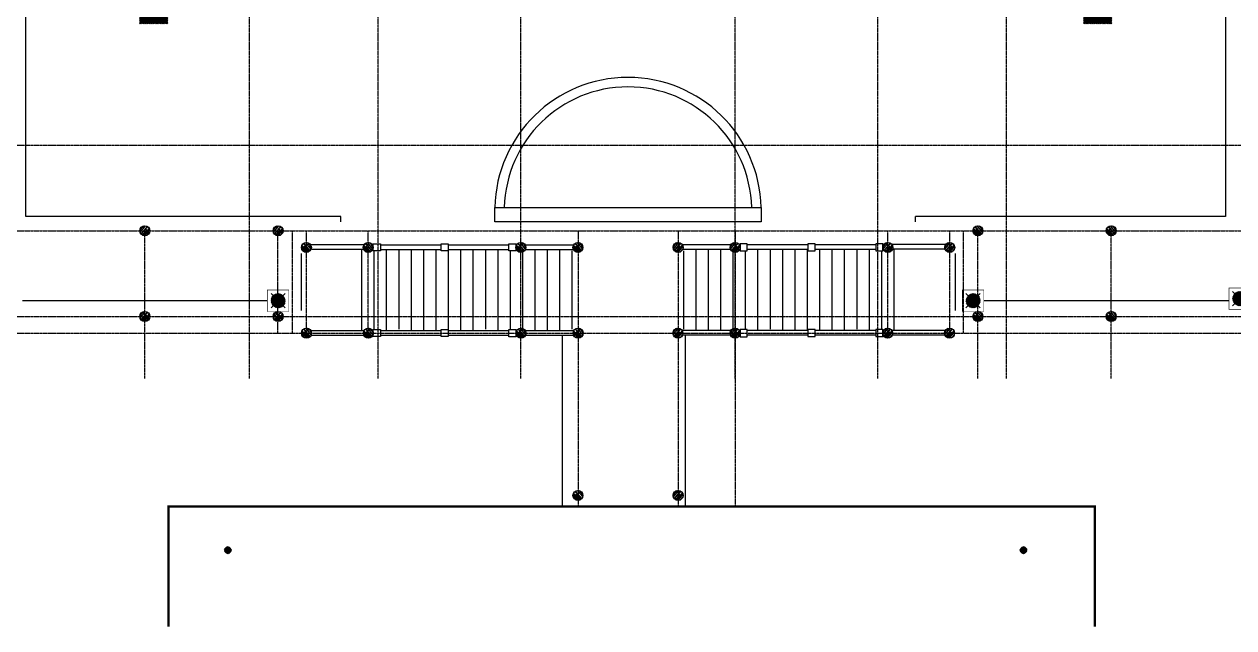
# Model space of a CAD drawing. Extents: x -137808 to 103746506, y -332957 to -111547.
# Drawn here: x 118231 to 143638, y -312848 to -300175 of the extents above; entities that cross this region are included whole.
import ezdxf

# ---------------------------------------------------------------- set-up
doc = ezdxf.new("R2010")
doc.units = 0
doc.header["$LTSCALE"] = 25
doc.header["$MEASUREMENT"] = 0
doc.linetypes.add('DOTE', pattern=[2.42, 2, -0.2, 0.02, -0.2])
doc.linetypes.add('HIDDEN', pattern=[0.375, 0.25, -0.125])
doc.layers.get('0').update_dxf_attribs({"linetype": 'CONTINUOUS'})
for name, color, linetype in [('DOTE', 1, 'DOTE'), ('电-强电平面-线缆', 3, 'CONTINUOUS'), ('设备-照明', 3, 'CONTINUOUS')]:
    doc.layers.add(name, color=color, linetype=linetype)
doc.styles.add('IDQSTYLE', font='txt.shx', dxfattribs={"width": 0.7, "bigfont": 'hztxt.shx'})

# ---------------------------------------------------------------- blocks, each defined once
blk = doc.blocks.new('*X')
at = {"color": 0, "linetype": 'Continuous'}
for p, q in [((192.59, 446.72), (193.93, 448.06)), ((192.59, 446.72), (193.87, 448.01)), ((192.65, 447.21), (193.44, 448)), ((192.65, 446.36), (194.23, 447.94)), ((192.67, 446.38), (194.27, 447.98)), ((192.69, 447.24), (193.35, 447.91)), ((192.79, 446.07), (194.52, 447.8)), ((192.81, 446.1), (194.55, 447.84)), ((192.98, 445.84), (194.75, 447.61)), ((193.01, 445.87), (194.78, 447.64)), ((193.23, 445.66), (194.93, 447.37)), ((193.27, 445.7), (194.95, 447.39)), ((193.53, 445.54), (195.05, 447.06)), ((193.58, 445.59), (195.06, 447.07)), ((193.92, 445.51), (195.08, 446.67)), ((193.98, 445.57), (195.08, 446.67)), ((194.61, 445.77), (194.82, 445.99)), ((163.77, 434.88), (163.89, 435)), ((163.77, 434.45), (164.18, 434.86)), ((163.77, 434.03), (164.46, 434.72)), ((163.77, 433.6), (164.74, 434.57)), ((163.77, 433.18), (165.02, 434.43)), ((163.77, 432.76), (165.31, 434.29)), ((163.77, 432.33), (165.59, 434.15)), ((163.77, 431.91), (165.87, 434.01)), ((163.77, 431.48), (166.16, 433.87)), ((163.77, 431.06), (166.44, 433.73)), ((163.77, 430.63), (166.72, 433.58)), ((163.77, 430.21), (167, 433.44)), ((164.32, 430.33), (167.29, 433.3)), ((165.17, 430.76), (167.57, 433.16)), ((166.02, 431.18), (167.85, 433.02)), ((166.86, 431.61), (168.14, 432.88)), ((167.71, 432.03), (168.42, 432.74)), ((168.56, 432.45), (168.7, 432.59)), ((168.98, 432.45), (169.41, 432.88)), ((169.27, 432.31), (170.26, 433.3)), ((169.55, 432.17), (171.11, 433.73)), ((169.83, 432.03), (171.96, 434.15)), ((170.12, 431.89), (172.8, 434.58)), ((170.4, 431.75), (173.65, 435)), ((170.68, 431.6), (173.77, 434.69)), ((170.96, 431.46), (173.77, 434.27)), ((171.25, 431.32), (173.77, 433.85)), ((171.53, 431.18), (173.77, 433.42)), ((171.81, 431.04), (173.77, 433)), ((172.1, 430.9), (173.77, 432.57)), ((172.38, 430.76), (173.77, 432.15)), ((172.66, 430.61), (173.77, 431.72)), ((172.94, 430.47), (173.77, 431.3)), ((173.23, 430.33), (173.77, 430.88)), ((173.51, 430.19), (173.77, 430.45)), ((232.27, 320.09), (237.18, 325)), ((232.27, 320.51), (236.75, 325)), ((232.27, 320.94), (236.33, 325)), ((232.27, 321.36), (235.9, 325)), ((232.27, 321.79), (235.48, 325)), ((232.27, 322.21), (235.06, 325)), ((232.27, 322.63), (234.63, 325)), ((232.27, 323.06), (234.21, 325)), ((232.27, 323.48), (233.78, 325)), ((232.27, 323.91), (233.36, 325)), ((232.27, 324.33), (232.93, 325)), ((232.27, 324.76), (232.51, 325)), ((232.6, 320), (237.6, 325)), ((233.02, 320), (238.02, 325)), ((233.45, 320), (238.45, 325)), ((233.87, 320), (238.87, 325)), ((234.3, 320), (239.3, 325)), ((234.72, 320), (239.72, 325)), ((235.15, 320), (240.15, 325)), ((235.57, 320), (240.57, 325)), ((235.99, 320), (240.99, 325)), ((236.42, 320), (241.42, 325)), ((236.84, 320), (241.84, 325)), ((237.27, 320), (242.27, 325)), ((237.69, 320), (242.27, 324.57)), ((238.12, 320), (242.27, 324.15)), ((238.54, 320), (242.27, 323.72)), ((238.96, 320), (242.27, 323.3)), ((239.39, 320), (242.27, 322.88)), ((239.81, 320), (242.27, 322.45)), ((240.24, 320), (242.27, 322.03)), ((240.66, 320), (242.27, 321.6)), ((241.09, 320), (242.27, 321.18)), ((241.51, 320), (242.27, 320.75)), ((241.93, 320), (242.27, 320.33)), ((278.36, 223.2), (280.79, 225.63)), ((278.36, 222.93), (281.06, 225.62)), ((278.39, 223.51), (280.47, 225.6)), ((278.4, 222.68), (281.31, 225.59)), ((278.47, 223.88), (280.11, 225.52)), ((278.69, 224.39), (279.6, 225.29)), ((280.2, 224.2), (281.54, 225.54)), ((280.65, 224.37), (281.75, 225.47)), ((280.95, 224.38), (281.95, 225.38)), ((281.19, 224.34), (282.13, 225.28)), ((281.39, 224.26), (282.3, 225.17)), ((281.57, 224.16), (282.46, 225.05)), ((281.73, 224.03), (282.61, 224.91)), ((281.86, 223.88), (282.75, 224.77)), ((281.97, 223.7), (282.87, 224.61)), ((282.05, 223.5), (282.99, 224.44)), ((278.45, 222.45), (279.79, 223.79)), ((278.52, 222.24), (279.62, 223.34)), ((278.61, 222.04), (279.61, 223.04)), ((278.71, 221.86), (279.65, 222.8)), ((278.82, 221.68), (279.73, 222.59)), ((278.94, 221.52), (279.83, 222.42)), ((279.08, 221.38), (279.96, 222.26)), ((279.22, 221.24), (280.11, 222.13)), ((279.38, 221.11), (280.29, 222.02)), ((279.55, 221), (280.49, 221.94)), ((279.61, 223.04), (280.95, 224.38)), ((279.62, 223.34), (280.65, 224.37)), ((279.65, 222.8), (281.19, 224.34)), ((279.73, 222.59), (281.39, 224.26)), ((279.73, 220.9), (280.72, 221.89)), ((279.79, 223.79), (280.2, 224.2)), ((279.83, 222.42), (281.57, 224.16)), ((279.93, 220.81), (281.01, 221.89)), ((279.94, 223.09), (280.9, 224.05)), ((279.96, 222.26), (281.73, 224.03)), ((279.99, 222.85), (281.14, 224)), ((279.99, 223.42), (280.57, 224)), ((280.07, 222.66), (281.33, 223.91)), ((280.11, 222.13), (281.86, 223.88)), ((280.14, 220.74), (281.41, 222.01)), ((280.2, 222.5), (281.49, 223.79)), ((280.29, 222.02), (281.97, 223.7)), ((280.35, 222.37), (281.62, 223.64)), ((280.36, 220.68), (283.31, 223.63)), ((280.49, 221.94), (282.05, 223.5)), ((280.54, 222.27), (281.71, 223.45)), ((280.61, 220.65), (283.34, 223.38)), ((280.72, 221.89), (282.1, 223.27)), ((280.77, 222.22), (281.77, 223.22)), ((280.88, 220.63), (283.36, 223.11)), ((281.01, 221.89), (282.1, 222.98)), ((281.08, 222.24), (281.74, 222.91)), ((281.18, 220.65), (283.33, 222.81)), ((281.41, 222.01), (281.98, 222.58)), ((281.54, 220.73), (283.26, 222.45)), ((281.98, 222.58), (283.25, 223.85)), ((282.01, 220.91), (283.07, 221.98)), ((282.1, 223.27), (283.09, 224.26)), ((282.1, 222.98), (283.18, 224.06)), ((159.6, 156.77), (159.62, 156.79)), ((159.66, 156.55), (159.91, 156.79)), ((159.75, 156.35), (160.19, 156.79)), ((159.84, 156.17), (160.47, 156.79)), ((159.95, 155.99), (160.75, 156.79)), ((160.08, 155.83), (161.04, 156.79)), ((160.21, 155.68), (161.32, 156.79)), ((160.35, 155.55), (161.6, 156.79)), ((160.51, 155.42), (161.89, 156.79)), ((160.68, 155.3), (162.17, 156.79)), ((160.86, 155.2), (162.45, 156.79)), ((161.05, 155.11), (162.73, 156.79)), ((161.26, 155.03), (163.02, 156.79)), ((161.48, 154.98), (163.3, 156.79)), ((161.72, 154.93), (163.58, 156.79)), ((161.99, 154.92), (163.87, 156.79)), ((162.29, 154.93), (164.49, 157.14)), ((162.63, 155), (164.43, 156.79)), ((163.08, 155.16), (164.27, 156.35)), ((262, 135.85), (263.24, 137.09)), ((262, 135.85), (263.24, 137.09)), ((262, 135.85), (263.24, 137.09)), ((262, 135.85), (263.24, 137.09)), ((262.02, 135.59), (263.5, 137.07)), ((262.02, 135.59), (263.5, 137.07)), ((262.02, 135.59), (263.5, 137.07)), ((262.02, 135.59), (263.5, 137.07)), ((262.05, 136.18), (262.91, 137.04)), ((262.05, 136.18), (262.91, 137.04)), ((262.05, 136.18), (262.91, 137.04)), ((262.05, 136.18), (262.91, 137.04)), ((262.09, 135.37), (263.71, 137)), ((262.09, 135.37), (263.71, 137)), ((262.09, 135.37), (263.71, 137)), ((262.09, 135.37), (263.71, 137)), ((262.18, 135.19), (263.9, 136.91)), ((262.18, 135.19), (263.9, 136.91)), ((262.18, 135.19), (263.9, 136.91)), ((262.18, 135.19), (263.9, 136.91)), ((262.3, 135.02), (264.07, 136.79)), ((262.3, 135.02), (264.07, 136.79)), ((262.3, 135.02), (264.07, 136.79)), ((262.3, 135.02), (264.07, 136.79)), ((262.44, 134.88), (264.21, 136.64)), ((262.44, 134.88), (264.21, 136.64)), ((262.44, 134.88), (264.21, 136.64)), ((262.44, 134.88), (264.21, 136.64)), ((262.61, 134.77), (264.32, 136.48)), ((262.61, 134.77), (264.32, 136.48)), ((262.61, 134.77), (264.32, 136.48)), ((262.61, 134.77), (264.32, 136.48)), ((262.8, 134.67), (264.42, 136.29)), ((262.8, 134.67), (264.42, 136.29)), ((262.8, 134.67), (264.42, 136.29)), ((262.8, 134.67), (264.42, 136.29)), ((263.02, 134.61), (264.48, 136.07)), ((263.02, 134.61), (264.48, 136.07)), ((263.02, 134.61), (264.48, 136.07)), ((263.02, 134.61), (264.48, 136.07)), ((263.28, 134.59), (264.5, 135.8)), ((263.28, 134.59), (264.5, 135.8)), ((263.28, 134.59), (264.5, 135.8)), ((263.28, 134.59), (264.5, 135.8)), ((263.62, 134.65), (264.44, 135.46)), ((263.62, 134.65), (264.44, 135.46)), ((263.62, 134.65), (264.44, 135.46)), ((263.62, 134.65), (264.44, 135.46))]:
    blk.add_line(p, q, dxfattribs=at)
blk = doc.blocks.new('HC000072')
at = {"color": 0, "linetype": 'Continuous'}
for p, q in [((-2.5, 2.5), (-0.88, 0.88)), ((2.5, 2.5), (0.88, 0.88)), ((-0.88, -0.88), (-2.5, -2.5)), ((0.88, -0.88), (2.5, -2.5))]:
    blk.add_line(p, q, dxfattribs=at)
at = {"color": 0, "linetype": 'Continuous', "const_width": 0.2}
blk.add_lwpolyline([(-3.75, 3.75), (3.75, 3.75), (3.75, -3.75), (-3.75, -3.75)], close=True, dxfattribs=at)
at = {"color": 0, "linetype": 'Continuous'}
for start, end in [(135, 180), (180, 225), (90, 135), (45, 90), (0, 45), (315, 0), (225, 270), (270, 315)]:
    blk.add_arc((0, 0), 1.25, start, end, dxfattribs=at)
blk.add_blockref('*X', (-280.86, -223.13), dxfattribs=at)
at = {"color": 0, "style": 'IDQSTYLE', "width": 0.7}
blk.add_attdef('PSFHATT', (5.75, -3.75), '', height=2.5, dxfattribs=at)

msp = doc.modelspace()

# ---------------------------------------------------------------- hatches: boundary and pattern name
h = msp.add_hatch()
h.set_pattern_fill('木材', color=251, scale=14, style=0)
h.set_pattern_definition([(50, (43504.93, -248545.39), (36.292945, 130.37278), [840, -112, 280, -56]), (50, (43579.41, -248517.39), (-93.051096, 4.97633), [168, -18.48, 336, -42]), (50, (43532.93, -248497.79), (158.437764, 247.189533), [448, -78.4, 224, -56])])
h.paths.add_polyline_path([(120659, -304511, 1), (120869, -304511, 1)])
h = msp.add_hatch()
h.set_pattern_fill('木材', color=251, scale=14, style=0)
h.set_pattern_definition([(50, (46304.93, -248545.39), (36.292945, 130.37278), [840, -112, 280, -56]), (50, (46379.41, -248517.39), (-93.051096, 4.97633), [168, -18.48, 336, -42]), (50, (46332.93, -248497.79), (158.437764, 247.189533), [448, -78.4, 224, -56])])
h.paths.add_polyline_path([(123459, -304511, 1), (123669, -304511, 1)])
h = msp.add_hatch()
h.set_pattern_fill('木材', color=251, scale=14, style=0)
h.set_pattern_definition([(130, (215523.52, -248545.39), (-36.292945, 130.37278), [840, -112, 280, -56]), (130, (215449.04, -248517.39), (93.051096, 4.97633), [168, -18.48, 336, -42]), (130, (215495.523, -248497.79), (-158.437764, 247.189533), [448, -78.4, 224, -56])])
h.paths.add_polyline_path([(138369, -304511, -1), (138159, -304511, -1)])
h = msp.add_hatch()
h.set_pattern_fill('木材', color=251, scale=14, style=0)
h.set_pattern_definition([(130, (218323.52, -248545.39), (-36.292945, 130.37278), [840, -112, 280, -56]), (130, (218249.04, -248517.39), (93.051096, 4.97633), [168, -18.48, 336, -42]), (130, (218295.523, -248497.79), (-158.437764, 247.189533), [448, -78.4, 224, -56])])
h.paths.add_polyline_path([(141169, -304511, -1), (140959, -304511, -1)])
h = msp.add_hatch()
h.set_pattern_fill('木材', color=251, scale=14, style=0)
h.set_pattern_definition([(130, (201416.675, -248895.39), (-36.292945, 130.37278), [840, -112, 280, -56]), (130, (201342.195, -248867.39), (93.051096, 4.97633), [168, -18.48, 336, -42]), (130, (201388.675, -248847.79), (-158.437764, 247.189533), [448, -78.4, 224, -56])])
h.paths.add_polyline_path([(124262, -304861, -1), (124052, -304861, -1)])
h = msp.add_hatch()
h.set_pattern_fill('木材', color=251, scale=14, style=0)
h.set_pattern_definition([(130, (202716.675, -248895.39), (-36.292945, 130.37278), [840, -112, 280, -56]), (130, (202642.195, -248867.39), (93.051096, 4.97633), [168, -18.48, 336, -42]), (130, (202688.675, -248847.79), (-158.437764, 247.189533), [448, -78.4, 224, -56])])
h.paths.add_polyline_path([(125562, -304861, -1), (125352, -304861, -1)])
h = msp.add_hatch()
h.set_pattern_fill('木材', color=251, scale=14, style=0)
h.set_pattern_definition([(130, (205922.646, -248895.39), (-36.292945, 130.37278), [840, -112, 280, -56]), (130, (205848.166, -248867.39), (93.051096, 4.97633), [168, -18.48, 336, -42]), (130, (205894.646, -248847.79), (-158.437764, 247.189533), [448, -78.4, 224, -56])])
h.paths.add_polyline_path([(128768, -304861, -1), (128558, -304861, -1)])
h = msp.add_hatch()
h.set_pattern_fill('木材', color=251, scale=14, style=0)
h.set_pattern_definition([(130, (207122.646, -248895.39), (-36.292945, 130.37278), [840, -112, 280, -56]), (130, (207048.166, -248867.39), (93.051096, 4.97633), [168, -18.48, 336, -42]), (130, (207094.646, -248847.79), (-158.437764, 247.189533), [448, -78.4, 224, -56])])
h.paths.add_polyline_path([(129968, -304861, -1), (129758, -304861, -1)])
h = msp.add_hatch()
h.set_pattern_fill('木材', color=251, scale=14, style=0)
h.set_pattern_definition([(50, (54705.81, -248895.39), (36.292945, 130.37278), [840, -112, 280, -56]), (50, (54780.29, -248867.39), (-93.051096, 4.97633), [168, -18.48, 336, -42]), (50, (54733.808, -248847.79), (158.437764, 247.189533), [448, -78.4, 224, -56])])
h.paths.add_polyline_path([(131860, -304861, 1), (132070, -304861, 1)])
h = msp.add_hatch()
h.set_pattern_fill('木材', color=251, scale=14, style=0)
h.set_pattern_definition([(50, (55905.81, -248895.39), (36.292945, 130.37278), [840, -112, 280, -56]), (50, (55980.29, -248867.39), (-93.051096, 4.97633), [168, -18.48, 336, -42]), (50, (55933.808, -248847.79), (158.437764, 247.189533), [448, -78.4, 224, -56])])
h.paths.add_polyline_path([(133060, -304861, 1), (133270, -304861, 1)])
h = msp.add_hatch()
h.set_pattern_fill('木材', color=251, scale=14, style=0)
h.set_pattern_definition([(50, (59111.78, -248895.39), (36.292945, 130.37278), [840, -112, 280, -56]), (50, (59186.26, -248867.39), (-93.051096, 4.97633), [168, -18.48, 336, -42]), (50, (59139.78, -248847.79), (158.437764, 247.189533), [448, -78.4, 224, -56])])
h.paths.add_polyline_path([(136266, -304861, 1), (136476, -304861, 1)])
h = msp.add_hatch()
h.set_pattern_fill('木材', color=251, scale=14, style=0)
h.set_pattern_definition([(50, (60411.78, -248895.39), (36.292945, 130.37278), [840, -112, 280, -56]), (50, (60486.26, -248867.39), (-93.051096, 4.97633), [168, -18.48, 336, -42]), (50, (60439.78, -248847.79), (158.437764, 247.189533), [448, -78.4, 224, -56])])
h.paths.add_polyline_path([(137566, -304861, 1), (137776, -304861, 1)])
h = msp.add_hatch()
h.set_pattern_fill('木材', color=251, scale=14, style=0)
h.set_pattern_definition([(50, (43504.93, -250345.39), (36.292945, 130.37278), [840, -112, 280, -56]), (50, (43579.41, -250317.39), (-93.051096, 4.97633), [168, -18.48, 336, -42]), (50, (43532.93, -250297.79), (158.437764, 247.189533), [448, -78.4, 224, -56])])
h.paths.add_polyline_path([(120659, -306311, 1), (120869, -306311, 1)])
h = msp.add_hatch()
h.set_pattern_fill('木材', color=251, scale=14, style=0)
h.set_pattern_definition([(50, (46304.93, -250345.39), (36.292945, 130.37278), [840, -112, 280, -56]), (50, (46379.41, -250317.39), (-93.051096, 4.97633), [168, -18.48, 336, -42]), (50, (46332.93, -250297.79), (158.437764, 247.189533), [448, -78.4, 224, -56])])
h.paths.add_polyline_path([(123459, -306311, 1), (123669, -306311, 1)])
h = msp.add_hatch()
h.set_pattern_fill('木材', color=251, scale=14, style=0)
h.set_pattern_definition([(130, (215523.52, -250345.39), (-36.292945, 130.37278), [840, -112, 280, -56]), (130, (215449.04, -250317.39), (93.051096, 4.97633), [168, -18.48, 336, -42]), (130, (215495.523, -250297.79), (-158.437764, 247.189533), [448, -78.4, 224, -56])])
h.paths.add_polyline_path([(138369, -306311, -1), (138159, -306311, -1)])
h = msp.add_hatch()
h.set_pattern_fill('木材', color=251, scale=14, style=0)
h.set_pattern_definition([(130, (218323.52, -250345.39), (-36.292945, 130.37278), [840, -112, 280, -56]), (130, (218249.04, -250317.39), (93.051096, 4.97633), [168, -18.48, 336, -42]), (130, (218295.523, -250297.79), (-158.437764, 247.189533), [448, -78.4, 224, -56])])
h.paths.add_polyline_path([(141169, -306311, -1), (140959, -306311, -1)])
h = msp.add_hatch()
h.set_pattern_fill('木材', color=251, scale=14, style=0)
h.set_pattern_definition([(130, (201419.06, -250695.39), (-36.292945, 130.37278), [840, -112, 280, -56]), (130, (201344.58, -250667.39), (93.051096, 4.97633), [168, -18.48, 336, -42]), (130, (201391.06, -250647.79), (-158.437764, 247.189533), [448, -78.4, 224, -56])])
h.paths.add_polyline_path([(124265, -306661, -1), (124055, -306661, -1)])
h = msp.add_hatch()
h.set_pattern_fill('木材', color=251, scale=14, style=0)
h.set_pattern_definition([(130, (202719.06, -250695.39), (-36.292945, 130.37278), [840, -112, 280, -56]), (130, (202644.58, -250667.39), (93.051096, 4.97633), [168, -18.48, 336, -42]), (130, (202691.06, -250647.79), (-158.437764, 247.189533), [448, -78.4, 224, -56])])
h.paths.add_polyline_path([(125565, -306661, -1), (125355, -306661, -1)])
h = msp.add_hatch()
h.set_pattern_fill('木材', color=251, scale=14, style=0)
h.set_pattern_definition([(130, (205925.03, -250695.39), (-36.292945, 130.37278), [840, -112, 280, -56]), (130, (205850.55, -250667.39), (93.051096, 4.97633), [168, -18.48, 336, -42]), (130, (205897.03, -250647.79), (-158.437764, 247.189533), [448, -78.4, 224, -56])])
h.paths.add_polyline_path([(128771, -306661, -1), (128561, -306661, -1)])
h = msp.add_hatch()
h.set_pattern_fill('木材', color=251, scale=14, style=0)
h.set_pattern_definition([(130, (207125.03, -250695.39), (-36.292945, 130.37278), [840, -112, 280, -56]), (130, (207050.55, -250667.39), (93.051096, 4.97633), [168, -18.48, 336, -42]), (130, (207097.03, -250647.79), (-158.437764, 247.189533), [448, -78.4, 224, -56])])
h.paths.add_polyline_path([(129971, -306661, -1), (129761, -306661, -1)])
h = msp.add_hatch()
h.set_pattern_fill('木材', color=251, scale=14, style=0)
h.set_pattern_definition([(50, (54703.423, -250695.39), (36.292945, 130.37278), [840, -112, 280, -56]), (50, (54777.9, -250667.39), (-93.051096, 4.97633), [168, -18.48, 336, -42]), (50, (54731.423, -250647.79), (158.437764, 247.189533), [448, -78.4, 224, -56])])
h.paths.add_polyline_path([(131858, -306661, 1), (132068, -306661, 1)])
h = msp.add_hatch()
h.set_pattern_fill('木材', color=251, scale=14, style=0)
h.set_pattern_definition([(50, (55903.423, -250695.39), (36.292945, 130.37278), [840, -112, 280, -56]), (50, (55977.9, -250667.39), (-93.051096, 4.97633), [168, -18.48, 336, -42]), (50, (55931.423, -250647.79), (158.437764, 247.189533), [448, -78.4, 224, -56])])
h.paths.add_polyline_path([(133058, -306661, 1), (133268, -306661, 1)])
h = msp.add_hatch()
h.set_pattern_fill('木材', color=251, scale=14, style=0)
h.set_pattern_definition([(50, (59109.394, -250695.39), (36.292945, 130.37278), [840, -112, 280, -56]), (50, (59183.874, -250667.39), (-93.051096, 4.97633), [168, -18.48, 336, -42]), (50, (59137.394, -250647.79), (158.437764, 247.189533), [448, -78.4, 224, -56])])
h.paths.add_polyline_path([(136264, -306661, 1), (136474, -306661, 1)])
h = msp.add_hatch()
h.set_pattern_fill('木材', color=251, scale=14, style=0)
h.set_pattern_definition([(50, (60409.394, -250695.39), (36.292945, 130.37278), [840, -112, 280, -56]), (50, (60483.874, -250667.39), (-93.051096, 4.97633), [168, -18.48, 336, -42]), (50, (60437.394, -250647.79), (158.437764, 247.189533), [448, -78.4, 224, -56])])
h.paths.add_polyline_path([(137564, -306661, 1), (137774, -306661, 1)])
h = msp.add_hatch()
h.set_pattern_fill('木材', color=251, scale=14, style=0)
h.set_pattern_definition([(130, (207122.646, -254101.776), (-36.292945, 130.37278), [840, -112, 280, -56]), (130, (207048.166, -254073.776), (93.051096, 4.97633), [168, -18.48, 336, -42]), (130, (207094.646, -254054.176), (-158.437764, 247.189533), [448, -78.4, 224, -56])])
h.paths.add_polyline_path([(129968, -310068, -1), (129758, -310068, -1)])
h = msp.add_hatch()
h.set_pattern_fill('木材', color=251, scale=14, style=0)
h.set_pattern_definition([(50, (54705.81, -254101.776), (36.292945, 130.37278), [840, -112, 280, -56]), (50, (54780.29, -254073.776), (-93.051096, 4.97633), [168, -18.48, 336, -42]), (50, (54733.808, -254054.176), (158.437764, 247.189533), [448, -78.4, 224, -56])])
h.paths.add_polyline_path([(131860, -310068, 1), (132070, -310068, 1)])

# ---------------------------------------------------------------- linework, layer by layer
at = {"color": 251}
for p, q in [((124879, -304326), (124879, -304211)), ((136949, -304326), (136949, -304211)), ((124241, -304798), (125369, -304798)), ((125547, -304810), (125563, -304810)), ((125713, -304806), (126986, -304806)), ((127136, -304806), (128408, -304806)), ((128753, -304806), (129774, -304806)), ((133076, -304806), (132055, -304806)), ((134693, -304806), (133420, -304806)), ((136116, -304806), (134843, -304806)), ((136281, -304810), (136266, -304810)), ((137587, -304798), (136460, -304798)), ((124049, -304986), (124049, -306186)), ((124263, -304898), (125363, -304898)), ((125324, -306606), (125324, -304898)), ((125553, -304910), (125563, -304910)), ((125584, -306585), (125584, -304935)), ((125713, -304906), (126986, -304906)), ((125844, -306606), (125844, -304906)), ((126104, -306581), (126104, -304906)), ((126364, -306606), (126364, -304906)), ((126624, -306606), (126624, -304906)), ((126884, -306606), (126884, -304906)), ((127136, -304906), (128408, -304906)), ((127144, -306606), (127144, -304906)), ((127404, -306606), (127404, -304906)), ((127664, -306606), (127664, -304906)), ((127924, -306581), (127924, -304906)), ((128184, -306606), (128184, -304906)), ((128444, -306586), (128444, -304936)), ((128704, -306606), (128704, -304906)), ((128758, -304906), (129768, -304906)), ((128964, -306606), (128964, -304906)), ((129224, -306606), (129224, -304906)), ((129484, -306606), (129484, -304906)), ((129744, -306581), (129744, -304931)), ((133070, -304906), (132060, -304906)), ((132084, -306581), (132084, -304931)), ((132344, -306606), (132344, -304906)), ((132604, -306606), (132604, -304906)), ((132864, -306606), (132864, -304906)), ((133124, -306606), (133124, -304906)), ((133384, -306586), (133384, -304936)), ((134693, -304906), (133420, -304906)), ((133644, -306606), (133644, -304906)), ((133904, -306581), (133904, -304906)), ((134164, -306606), (134164, -304906)), ((134424, -306606), (134424, -304906)), ((134684, -306606), (134684, -304906)), ((136116, -304906), (134843, -304906)), ((134944, -306606), (134944, -304906)), ((135204, -306606), (135204, -304906)), ((135464, -306606), (135464, -304906)), ((135724, -306581), (135724, -304906)), ((135984, -306606), (135984, -304906)), ((136244, -306585), (136244, -304935)), ((136276, -304910), (136266, -304910)), ((137565, -304898), (136465, -304898)), ((136504, -306606), (136504, -304898)), ((137789, -304986), (137789, -306186)), ((124265, -306606), (125371, -306606)), ((125713, -306606), (126986, -306606)), ((127136, -306606), (128408, -306606)), ((128753, -306606), (129774, -306606)), ((133076, -306606), (132055, -306606)), ((134693, -306606), (133420, -306606)), ((136116, -306606), (134843, -306606)), ((137563, -306606), (136458, -306606)), ((124265, -306706), (125365, -306706)), ((125713, -306706), (126986, -306706)), ((127136, -306706), (128408, -306706)), ((128758, -306706), (129768, -306706)), ((129534, -306706), (129534, -310299)), ((133070, -306706), (132060, -306706)), ((132114, -306706), (132114, -310299)), ((134693, -306706), (133420, -306706)), ((136116, -306706), (134843, -306706)), ((137563, -306706), (136463, -306706))]:
    msp.add_line(p, q, dxfattribs=at)
msp.add_lwpolyline([(124879, -304211), (118264, -304211), (118264, -295824), (143464, -295824), (143464, -304211), (136949, -304211)], dxfattribs=at)
for points in [[(128115, -304026), (133712, -304026), (133712, -304326), (128115, -304326)], [(125563, -304785), (125713, -304785), (125713, -304935), (125563, -304935)], [(126986, -304785), (127136, -304785), (127136, -304935), (126986, -304935)], [(128408, -304786), (128558, -304786), (128558, -304936), (128408, -304936)], [(133420, -304786), (133270, -304786), (133270, -304936), (133420, -304936)], [(134843, -304785), (134693, -304785), (134693, -304935), (134843, -304935)], [(136266, -304785), (136116, -304785), (136116, -304935), (136266, -304935)], [(125563, -306585), (125713, -306585), (125713, -306735), (125563, -306735)], [(126986, -306585), (127136, -306585), (127136, -306735), (126986, -306735)], [(128408, -306586), (128558, -306586), (128558, -306736), (128408, -306736)], [(133420, -306586), (133270, -306586), (133270, -306736), (133420, -306736)], [(134843, -306585), (134693, -306585), (134693, -306735), (134843, -306735)], [(136266, -306585), (136116, -306585), (136116, -306735), (136266, -306735)]]:
    msp.add_lwpolyline(points, close=True, dxfattribs=at)
at = {"color": 251, "const_width": 50}
msp.add_lwpolyline([(121259, -312823), (121259, -310299), (140720, -310299), (140720, -312823)], dxfattribs=at)
at = {"color": 251}
for centre in [(120764, -304511), (123564, -304511), (138264, -304511), (141064, -304511), (124158, -304861), (125458, -304861), (128663, -304861), (129863, -304861), (131965, -304861), (133165, -304861), (136371, -304861), (137671, -304861), (120764, -306311), (123564, -306311), (138264, -306311), (141064, -306311), (124160, -306661), (125460, -306661), (128666, -306661), (129866, -306661), (131963, -306661), (133163, -306661), (136368, -306661), (137668, -306661), (129863, -310068), (131965, -310068)]:
    msp.add_circle(centre, 105, dxfattribs=at)
for radius, start, end in [(2799, 1.3021, 178.6979), (2599, 1.4584, 178.5416)]:
    msp.add_arc((130913, -304090), radius, start, end, dxfattribs=at)
at = {"layer": 'DOTE'}
for p, q in [((122964, -307611), (122964, -281011)), ((125664, -307611), (125664, -281011)), ((128664, -307611), (128664, -281011)), ((133164, -307611), (133164, -281011)), ((136164, -307611), (136164, -281011)), ((138864, -307611), (138864, -281011)), ((107964, -302711), (154164, -302711)), ((107964, -304511), (154164, -304511)), ((120764, -307611), (120764, -304511)), ((123558, -306661), (123558, -304511)), ((123864, -306661), (123864, -304511)), ((124158, -306661), (124158, -304511)), ((125458, -306661), (125458, -304511)), ((129864, -304511), (129864, -310299)), ((131964, -304511), (131964, -310299)), ((133164, -304511), (133164, -310299)), ((136371, -306661), (136371, -304511)), ((137671, -306661), (137671, -304511)), ((137964, -306661), (137964, -304511)), ((138264, -307611), (138264, -304511)), ((141064, -307611), (141064, -304511)), ((107964, -306311), (154164, -306311)), ((107964, -306661), (154164, -306661))]:
    msp.add_line(p, q, dxfattribs=at)
at = {"layer": '电-强电平面-线缆', "color": 1, "linetype": 'HIDDEN', "ltscale": 20, "const_width": 30}
for points in [[(123340, -305981), (118191, -305981)], [(138388, -305981), (143538, -305981)]]:
    msp.add_lwpolyline(points, dxfattribs=at)

# ---------------------------------------------------------------- block references
at = {"layer": '设备-照明', "yscale": 60, "zscale": 60}
for p, xscale in [((143763, -305936), -60), ((123565, -305981), 60), ((138163, -305981), -60)]:
    msp.add_blockref('HC000072', p, dxfattribs=dict(at, xscale=xscale))

doc.saveas('drawing.dxf')
